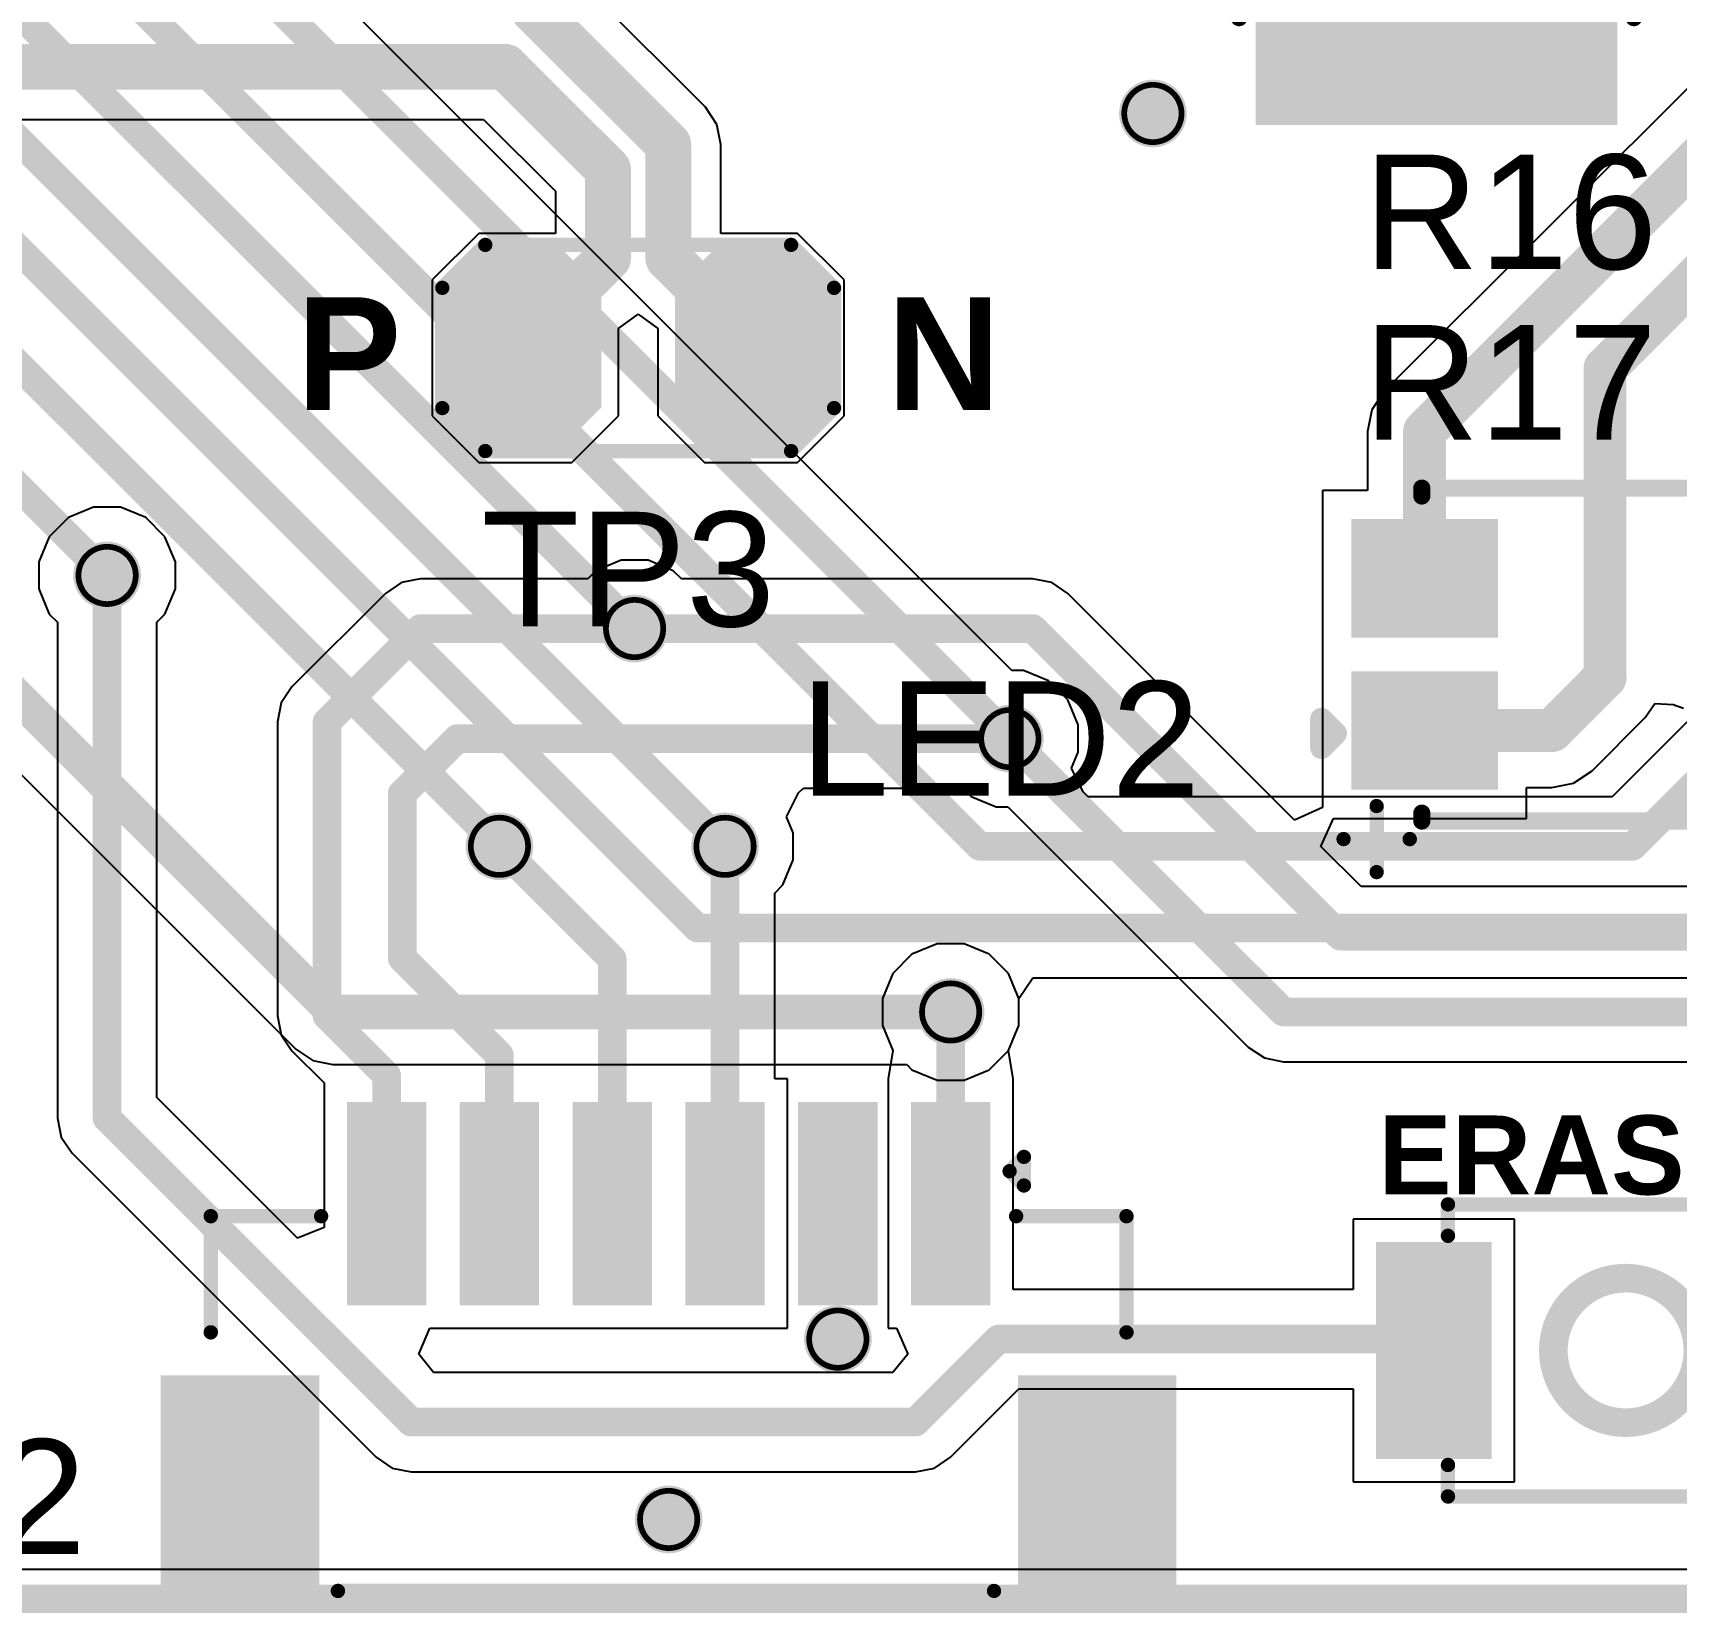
# Model space of a CAD drawing. Header units: inches. Extents: x -1 to 327, y 8 to 89.
# Drawn here: x 64.21 to 78.78, y 7.53 to 21.54 of the extents above; entities that cross this region are included whole.
import ezdxf

# ---------------------------------------------------------------- set-up
doc = ezdxf.new("R2010")
doc.units = ezdxf.units.IN
for name, color, linetype in [('Board Outline', 216, 'Continuous'), ('Bottom Layer', 5, 'Continuous'), ('Dimension', 6, 'Continuous'), ('Drill Drawing', 1, 'Continuous'), ('Top Layer', 1, 'Continuous'), ('Top Overlay', 2, 'Continuous'), ('Top Paste', 8, 'Continuous'), ('Top Solder', 216, 'Continuous'), ('Via Holes', 16, 'Continuous')]:
    doc.layers.add(name, color=color, linetype=linetype)
doc.styles.add('Arial', font='', dxfattribs={"height": 0.2})
doc.styles.add('Arial_Bold', font='', dxfattribs={"height": 0.2})
doc.styles.get('Arial').set_extended_font_data('Arial')
doc.styles.get('Arial_Bold').set_extended_font_data('Arial', bold=True)

# ---------------------------------------------------------------- blocks, each defined once
blk = doc.blocks.new('A_SC6302R6AGHC_A03_2T_15')
at = {"layer": 'Top Layer'}
for points in [[(-2.2, 1.15), (-1, 1.15), (-1, 0.2), (-2.2, 0.2)], [(1, 1.15), (2.2, 1.15), (2.2, 0.2), (1, 0.2)], [(-2.2, -0.2), (-1, -0.2), (-1, -1.15), (-2.2, -1.15)], [(1, -0.2), (2.2, -0.2), (2.2, -1.15), (1, -1.15)]]:
    blk.add_hatch(color=1, dxfattribs=at).paths.add_polyline_path(points)
at = {"layer": 'Top Paste'}
for points in [[(-2.2, 1.15), (-1, 1.15), (-1, 0.2), (-2.2, 0.2)], [(1, 1.15), (2.2, 1.15), (2.2, 0.2), (1, 0.2)], [(-2.2, -0.2), (-1, -0.2), (-1, -1.15), (-2.2, -1.15)], [(1, -0.2), (2.2, -0.2), (2.2, -1.15), (1, -1.15)]]:
    blk.add_hatch(color=8, dxfattribs=at).paths.add_polyline_path(points)
at = {"layer": 'Top Solder'}
for points in [[(-2.25, 1.2), (-0.95, 1.2), (-0.95, 0.15), (-2.25, 0.15)], [(0.95, 1.2), (2.25, 1.2), (2.25, 0.15), (0.95, 0.15)], [(-2.25, -0.15), (-0.95, -0.15), (-0.95, -1.2), (-2.25, -1.2)], [(0.95, -0.15), (2.25, -0.15), (2.25, -1.2), (0.95, -1.2)]]:
    blk.add_hatch(color=216, dxfattribs=at).paths.add_polyline_path(points)
at = {"layer": 'Top Overlay'}
for p, q in [((-1.626, 1.507), (-1.626, 0.958)), ((-1.626, 0.958), (-1.076, 1.507)), ((-1.076, 1.507), (-1.626, 1.507))]:
    blk.add_line(p, q, dxfattribs=at)
for points in [[(2.024, 1.93, 0.127, 0.127, 0), (2.024, 1.344, 0.127, 0.127, 0)], [(2.318, 1.637, 0.127, 0.127, 0), (1.731, 1.637, 0.127, 0.127, 0)], [(-1.576, 1.477, 0.152, 0.152, 0), (-1.576, 1.407, 0.152, 0.152, 0)], [(1.624, 1.477, 0.152, 0.152, 0), (-1.576, 1.477, 0.152, 0.152, 0)], [(1.624, 1.477, 0.152, 0.152, 0), (1.624, 1.407, 0.152, 0.152, 0)], [(2.514, 0.827, 0.2, 0.2, 0), (2.387, 0.7, 0.2, 0.2, 0)], [(2.514, 0.827, 0.2, 0.2, 0), (2.514, 0.573, 0.2, 0.2, 0)], [(2.514, 0.573, 0.2, 0.2, 0), (2.387, 0.7, 0.2, 0.2, 0)], [(-1.576, -1.405, 0.152, 0.152, 0), (-1.576, -1.475, 0.152, 0.152, 0)], [(1.624, -1.475, 0.152, 0.152, 0), (-1.576, -1.475, 0.152, 0.152, 0)], [(1.624, -1.405, 0.152, 0.152, 0), (1.624, -1.475, 0.152, 0.152, 0)]]:
    blk.add_lwpolyline(points, format="xyseb", dxfattribs=at)
for points in [[(1.993, 1.93, 0.0635, 0.0635, 1), (2.056, 1.93, 0.0635, 0.0635, 1)], [(1.699, 1.637, 0.0635, 0.0635, 1), (1.763, 1.637, 0.0635, 0.0635, 1)], [(2.286, 1.637, 0.0635, 0.0635, 1), (2.349, 1.637, 0.0635, 0.0635, 1)], [(-1.614, 1.477, 0.076, 0.076, 1), (-1.538, 1.477, 0.076, 0.076, 1)], [(-1.614, 1.477, 0.076, 0.076, 1), (-1.538, 1.477, 0.076, 0.076, 1)], [(-1.614, 1.407, 0.076, 0.076, 1), (-1.538, 1.407, 0.076, 0.076, 1)], [(1.586, 1.477, 0.076, 0.076, 1), (1.662, 1.477, 0.076, 0.076, 1)], [(1.586, 1.477, 0.076, 0.076, 1), (1.662, 1.477, 0.076, 0.076, 1)], [(1.586, 1.407, 0.076, 0.076, 1), (1.662, 1.407, 0.076, 0.076, 1)], [(1.993, 1.344, 0.0635, 0.0635, 1), (2.056, 1.344, 0.0635, 0.0635, 1)], [(2.464, 0.827, 0.1, 0.1, 1), (2.564, 0.827, 0.1, 0.1, 1)], [(2.464, 0.827, 0.1, 0.1, 1), (2.564, 0.827, 0.1, 0.1, 1)], [(2.337, 0.7, 0.1, 0.1, 1), (2.437, 0.7, 0.1, 0.1, 1)], [(2.337, 0.7, 0.1, 0.1, 1), (2.437, 0.7, 0.1, 0.1, 1)], [(2.464, 0.573, 0.1, 0.1, 1), (2.564, 0.573, 0.1, 0.1, 1)], [(2.464, 0.573, 0.1, 0.1, 1), (2.564, 0.573, 0.1, 0.1, 1)], [(-1.614, -1.405, 0.076, 0.076, 1), (-1.538, -1.405, 0.076, 0.076, 1)], [(-1.614, -1.475, 0.076, 0.076, 1), (-1.538, -1.475, 0.076, 0.076, 1)], [(-1.614, -1.475, 0.076, 0.076, 1), (-1.538, -1.475, 0.076, 0.076, 1)], [(1.586, -1.405, 0.076, 0.076, 1), (1.662, -1.405, 0.076, 0.076, 1)], [(1.586, -1.475, 0.076, 0.076, 1), (1.662, -1.475, 0.076, 0.076, 1)], [(1.586, -1.475, 0.076, 0.076, 1), (1.662, -1.475, 0.076, 0.076, 1)]]:
    blk.add_lwpolyline(points, format="xyseb", close=True, dxfattribs=at)
blk = doc.blocks.new('B3U_1000P_16')
at = {"layer": 'Top Layer'}
for points in [[(-2.11, 0.86), (-1.29, 0.86), (-1.29, -0.86), (-2.11, -0.86)], [(1.29, 0.86), (2.11, 0.86), (2.11, -0.86), (1.29, -0.86)]]:
    blk.add_hatch(color=1, dxfattribs=at).paths.add_polyline_path(points)
at = {"layer": 'Top Paste'}
for points in [[(-2.11, 0.86), (-1.29, 0.86), (-1.29, -0.86), (-2.11, -0.86)], [(1.29, 0.86), (2.11, 0.86), (2.11, -0.86), (1.29, -0.86)]]:
    blk.add_hatch(color=8, dxfattribs=at).paths.add_polyline_path(points)
at = {"layer": 'Top Solder'}
for points in [[(-2.212, 0.962), (-1.188, 0.962), (-1.188, -0.962), (-2.212, -0.962)], [(1.188, 0.962), (2.212, 0.962), (2.212, -0.962), (1.188, -0.962)]]:
    blk.add_hatch(color=216, dxfattribs=at).paths.add_polyline_path(points)
at = {"layer": 'Top Overlay'}
for points in [[(-1.575, 1.295, 0.127, 0.127, 0), (1.575, 1.295, 0.127, 0.127, 0)], [(-1.575, 1.016, 0.127, 0.127, 0), (-1.575, 1.295, 0.127, 0.127, 0)], [(1.575, 1.016, 0.127, 0.127, 0), (1.575, 1.295, 0.127, 0.127, 0)], [(-1.575, -1.295, 0.127, 0.127, 0), (-1.575, -1.016, 0.127, 0.127, 0)], [(1.575, -1.295, 0.127, 0.127, 0), (1.575, -1.016, 0.127, 0.127, 0)], [(-1.575, -1.295, 0.127, 0.127, 0), (1.575, -1.295, 0.127, 0.127, 0)]]:
    blk.add_lwpolyline(points, format="xyseb", dxfattribs=at)
for points in [[(-1.607, 1.295, 0.0635, 0.0635, 1), (-1.543, 1.295, 0.0635, 0.0635, 1)], [(-1.607, 1.295, 0.0635, 0.0635, 1), (-1.543, 1.295, 0.0635, 0.0635, 1)], [(1.543, 1.295, 0.0635, 0.0635, 1), (1.607, 1.295, 0.0635, 0.0635, 1)], [(1.543, 1.295, 0.0635, 0.0635, 1), (1.607, 1.295, 0.0635, 0.0635, 1)], [(-1.607, 1.016, 0.0635, 0.0635, 1), (-1.543, 1.016, 0.0635, 0.0635, 1)], [(1.543, 1.016, 0.0635, 0.0635, 1), (1.607, 1.016, 0.0635, 0.0635, 1)], [(0.641, 0, 0.254, 0.254, 1), (-0.641, 0, 0.254, 0.254, 1)], [(-0.705, 0, 0.127, 0.127, 1), (-0.578, 0, 0.127, 0.127, 1)], [(0.578, 0, 0.127, 0.127, 1), (0.705, 0, 0.127, 0.127, 1)], [(-1.607, -1.016, 0.0635, 0.0635, 1), (-1.543, -1.016, 0.0635, 0.0635, 1)], [(1.543, -1.016, 0.0635, 0.0635, 1), (1.607, -1.016, 0.0635, 0.0635, 1)], [(-1.607, -1.295, 0.0635, 0.0635, 1), (-1.543, -1.295, 0.0635, 0.0635, 1)], [(-1.607, -1.295, 0.0635, 0.0635, 1), (-1.543, -1.295, 0.0635, 0.0635, 1)], [(1.543, -1.295, 0.0635, 0.0635, 1), (1.607, -1.295, 0.0635, 0.0635, 1)], [(1.543, -1.295, 0.0635, 0.0635, 1), (1.607, -1.295, 0.0635, 0.0635, 1)]]:
    blk.add_lwpolyline(points, format="xyseb", close=True, dxfattribs=at)
blk = doc.blocks.new('V________T______20')
at = {"layer": 'Top Layer'}
for points in [[(-4.4, 2.162), (-3.2, 2.162), (-3.2, 0.362), (-4.4, 0.362)], [(3.2, 2.162), (4.4, 2.162), (4.4, 0.362), (3.2, 0.362)], [(-2.75, -0.462), (-2.25, -0.462), (-2.25, -2.062), (-2.75, -2.062)], [(-1.75, -0.462), (-1.25, -0.462), (-1.25, -2.062), (-1.75, -2.062)], [(-0.75, -0.462), (-0.25, -0.462), (-0.25, -2.062), (-0.75, -2.062)], [(0.25, -0.462), (0.75, -0.462), (0.75, -2.062), (0.25, -2.062)], [(1.25, -0.462), (1.75, -0.462), (1.75, -2.062), (1.25, -2.062)], [(2.25, -0.462), (2.75, -0.462), (2.75, -2.062), (2.25, -2.062)]]:
    blk.add_hatch(color=1, dxfattribs=at).paths.add_polyline_path(points)
at = {"layer": 'Top Paste'}
for points in [[(-4.4, 2.162), (-3.2, 2.162), (-3.2, 0.362), (-4.4, 0.362)], [(3.2, 2.162), (4.4, 2.162), (4.4, 0.362), (3.2, 0.362)], [(-2.75, -0.462), (-2.25, -0.462), (-2.25, -2.062), (-2.75, -2.062)], [(-1.75, -0.462), (-1.25, -0.462), (-1.25, -2.062), (-1.75, -2.062)], [(-0.75, -0.462), (-0.25, -0.462), (-0.25, -2.062), (-0.75, -2.062)], [(0.25, -0.462), (0.75, -0.462), (0.75, -2.062), (0.25, -2.062)], [(1.25, -0.462), (1.75, -0.462), (1.75, -2.062), (1.25, -2.062)], [(2.25, -0.462), (2.75, -0.462), (2.75, -2.062), (2.25, -2.062)]]:
    blk.add_hatch(color=8, dxfattribs=at).paths.add_polyline_path(points)
at = {"layer": 'Top Solder'}
for points in [[(-4.502, 2.264), (-3.098, 2.264), (-3.098, 0.261), (-4.502, 0.261)], [(3.098, 2.264), (4.502, 2.264), (4.502, 0.261), (3.098, 0.261)], [(-2.852, -0.361), (-2.148, -0.361), (-2.148, -2.164), (-2.852, -2.164)], [(-1.852, -0.361), (-1.148, -0.361), (-1.148, -2.164), (-1.852, -2.164)], [(-0.852, -0.361), (-0.148, -0.361), (-0.148, -2.164), (-0.852, -2.164)], [(0.148, -0.361), (0.852, -0.361), (0.852, -2.164), (0.148, -2.164)], [(1.148, -0.361), (1.852, -0.361), (1.852, -2.164), (1.148, -2.164)], [(2.148, -0.361), (2.852, -0.361), (2.852, -2.164), (2.148, -2.164)]]:
    blk.add_hatch(color=216, dxfattribs=at).paths.add_polyline_path(points)
at = {"layer": 'Top Overlay'}
for points in [[(2.932, 2.173, 0.127, 0.127, 0), (-2.884, 2.173, 0.127, 0.127, 0)], [(-4.059, -0.12, 0.127, 0.127, 0), (-4.059, -1.15, 0.127, 0.127, 0)], [(4.059, -0.12, 0.127, 0.127, 0), (4.059, -1.15, 0.127, 0.127, 0)], [(-3.08, -1.15, 0.127, 0.127, 0), (-4.059, -1.15, 0.127, 0.127, 0)], [(4.059, -1.15, 0.127, 0.127, 0), (3.08, -1.15, 0.127, 0.127, 0)], [(-3.15, -1.422, 0.127, 0.127, 0), (-3.15, -1.676, 0.127, 0.127, 0)], [(-3.023, -1.549, 0.127, 0.127, 0), (-3.15, -1.422, 0.127, 0.127, 0)], [(-3.023, -1.549, 0.127, 0.127, 0), (-3.15, -1.676, 0.127, 0.127, 0)]]:
    blk.add_lwpolyline(points, format="xyseb", dxfattribs=at)
for points in [[(-2.916, 2.173, 0.0635, 0.0635, 1), (-2.853, 2.173, 0.0635, 0.0635, 1)], [(2.9, 2.173, 0.0635, 0.0635, 1), (2.964, 2.173, 0.0635, 0.0635, 1)], [(-4.091, -0.12, 0.0635, 0.0635, 1), (-4.027, -0.12, 0.0635, 0.0635, 1)], [(4.027, -0.12, 0.0635, 0.0635, 1), (4.091, -0.12, 0.0635, 0.0635, 1)], [(-4.091, -1.15, 0.0635, 0.0635, 1), (-4.027, -1.15, 0.0635, 0.0635, 1)], [(-4.091, -1.15, 0.0635, 0.0635, 1), (-4.027, -1.15, 0.0635, 0.0635, 1)], [(-3.112, -1.15, 0.0635, 0.0635, 1), (-3.049, -1.15, 0.0635, 0.0635, 1)], [(3.049, -1.15, 0.0635, 0.0635, 1), (3.112, -1.15, 0.0635, 0.0635, 1)], [(4.027, -1.15, 0.0635, 0.0635, 1), (4.091, -1.15, 0.0635, 0.0635, 1)], [(4.027, -1.15, 0.0635, 0.0635, 1), (4.091, -1.15, 0.0635, 0.0635, 1)], [(-3.181, -1.422, 0.0635, 0.0635, 1), (-3.118, -1.422, 0.0635, 0.0635, 1)], [(-3.181, -1.422, 0.0635, 0.0635, 1), (-3.118, -1.422, 0.0635, 0.0635, 1)], [(-3.054, -1.549, 0.0635, 0.0635, 1), (-2.991, -1.549, 0.0635, 0.0635, 1)], [(-3.054, -1.549, 0.0635, 0.0635, 1), (-2.991, -1.549, 0.0635, 0.0635, 1)], [(-3.181, -1.676, 0.0635, 0.0635, 1), (-3.118, -1.676, 0.0635, 0.0635, 1)], [(-3.181, -1.676, 0.0635, 0.0635, 1), (-3.118, -1.676, 0.0635, 0.0635, 1)]]:
    blk.add_lwpolyline(points, format="xyseb", close=True, dxfattribs=at)
blk = doc.blocks.new('2_T____P___25')
at = {"layer": 'Top Layer'}
for points in [[(0.286, 0.762), (-0.286, 0.762), (-0.571, 0.476), (-0.571, -0.476), (-0.286, -0.762), (0.286, -0.762), (0.571, -0.476), (0.571, 0.476)], [(2.286, 0.762), (1.714, 0.762), (1.429, 0.476), (1.429, -0.476), (1.714, -0.762), (2.286, -0.762), (2.572, -0.476), (2.572, 0.476)]]:
    blk.add_hatch(color=1, dxfattribs=at).paths.add_polyline_path(points)
at = {"layer": 'Top Paste'}
for points in [[(0.286, 0.762), (-0.286, 0.762), (-0.571, 0.476), (-0.571, -0.476), (-0.286, -0.762), (0.286, -0.762), (0.571, -0.476), (0.571, 0.476)], [(2.286, 0.762), (1.714, 0.762), (1.429, 0.476), (1.429, -0.476), (1.714, -0.762), (2.286, -0.762), (2.572, -0.476), (2.572, 0.476)]]:
    blk.add_hatch(color=8, dxfattribs=at).paths.add_polyline_path(points)
at = {"layer": 'Top Solder'}
for points in [[(0.337, 0.864), (-0.337, 0.864), (-0.673, 0.527), (-0.673, -0.527), (-0.337, -0.864), (0.337, -0.864), (0.673, -0.527), (0.673, 0.527)], [(2.337, 0.864), (1.663, 0.864), (1.327, 0.527), (1.327, -0.527), (1.663, -0.864), (2.337, -0.864), (2.673, -0.527), (2.673, 0.527)]]:
    blk.add_hatch(color=216, dxfattribs=at).paths.add_polyline_path(points)
at = {"layer": 'Top Overlay'}
for points in [[(-0.356, 0.914, 0.127, 0.127, 0), (-0.737, 0.533, 0.127, 0.127, 0)], [(2.356, 0.914, 0.127, 0.127, 0), (-0.356, 0.914, 0.127, 0.127, 0)], [(2.737, 0.533, 0.127, 0.127, 0), (2.356, 0.914, 0.127, 0.127, 0)], [(-0.737, 0.533, 0.127, 0.127, 0), (-0.737, -0.533, 0.127, 0.127, 0)], [(2.737, 0.533, 0.127, 0.127, 0), (2.737, -0.533, 0.127, 0.127, 0)], [(-0.356, -0.914, 0.127, 0.127, 0), (-0.737, -0.533, 0.127, 0.127, 0)], [(2.737, -0.533, 0.127, 0.127, 0), (2.356, -0.914, 0.127, 0.127, 0)], [(2.356, -0.914, 0.127, 0.127, 0), (-0.356, -0.914, 0.127, 0.127, 0)]]:
    blk.add_lwpolyline(points, format="xyseb", dxfattribs=at)
for points in [[(-0.387, 0.914, 0.0635, 0.0635, 1), (-0.324, 0.914, 0.0635, 0.0635, 1)], [(-0.387, 0.914, 0.0635, 0.0635, 1), (-0.324, 0.914, 0.0635, 0.0635, 1)], [(2.324, 0.914, 0.0635, 0.0635, 1), (2.387, 0.914, 0.0635, 0.0635, 1)], [(2.324, 0.914, 0.0635, 0.0635, 1), (2.387, 0.914, 0.0635, 0.0635, 1)], [(-0.768, 0.533, 0.0635, 0.0635, 1), (-0.705, 0.533, 0.0635, 0.0635, 1)], [(-0.768, 0.533, 0.0635, 0.0635, 1), (-0.705, 0.533, 0.0635, 0.0635, 1)], [(2.705, 0.533, 0.0635, 0.0635, 1), (2.768, 0.533, 0.0635, 0.0635, 1)], [(2.705, 0.533, 0.0635, 0.0635, 1), (2.768, 0.533, 0.0635, 0.0635, 1)], [(-0.768, -0.533, 0.0635, 0.0635, 1), (-0.705, -0.533, 0.0635, 0.0635, 1)], [(-0.768, -0.533, 0.0635, 0.0635, 1), (-0.705, -0.533, 0.0635, 0.0635, 1)], [(2.705, -0.533, 0.0635, 0.0635, 1), (2.768, -0.533, 0.0635, 0.0635, 1)], [(2.705, -0.533, 0.0635, 0.0635, 1), (2.768, -0.533, 0.0635, 0.0635, 1)], [(-0.387, -0.914, 0.0635, 0.0635, 1), (-0.324, -0.914, 0.0635, 0.0635, 1)], [(-0.387, -0.914, 0.0635, 0.0635, 1), (-0.324, -0.914, 0.0635, 0.0635, 1)], [(2.324, -0.914, 0.0635, 0.0635, 1), (2.387, -0.914, 0.0635, 0.0635, 1)], [(2.324, -0.914, 0.0635, 0.0635, 1), (2.387, -0.914, 0.0635, 0.0635, 1)]]:
    blk.add_lwpolyline(points, format="xyseb", close=True, dxfattribs=at)
blk = doc.blocks.new('C____C_68')
at = {"layer": 'Top Layer'}
for points in [[(-3.9, 1.5), (-1.5, 1.5), (-1.5, -1.5), (-3.9, -1.5)], [(1.5, 1.5), (3.9, 1.5), (3.9, -1.5), (1.5, -1.5)]]:
    blk.add_hatch(color=1, dxfattribs=at).paths.add_polyline_path(points)
at = {"layer": 'Top Paste'}
for points in [[(-3.9, 1.5), (-1.5, 1.5), (-1.5, -1.5), (-3.9, -1.5)], [(1.5, 1.5), (3.9, 1.5), (3.9, -1.5), (1.5, -1.5)]]:
    blk.add_hatch(color=8, dxfattribs=at).paths.add_polyline_path(points)
at = {"layer": 'Top Solder'}
for points in [[(-4.002, 1.602), (-1.398, 1.602), (-1.398, -1.602), (-4.002, -1.602)], [(1.398, 1.602), (4.002, 1.602), (4.002, -1.602), (1.398, -1.602)]]:
    blk.add_hatch(color=216, dxfattribs=at).paths.add_polyline_path(points)
at = {"layer": 'Top Overlay'}
for points in [[(3.05, 1.75, 0.152, 0.152, 0), (-3.025, 1.75, 0.152, 0.152, 0)], [(-4.469, -0.229, 0.127, 0.127, 0), (-4.469, 0.431, 0.127, 0.127, 0)], [(-4.138, 0.076, 0.127, 0.127, 0), (-4.799, 0.076, 0.127, 0.127, 0)], [(3.05, -1.75, 0.152, 0.152, 0), (-3.025, -1.75, 0.152, 0.152, 0)]]:
    blk.add_lwpolyline(points, format="xyseb", dxfattribs=at)
for points in [[(-3.063, 1.75, 0.0762, 0.0762, 1), (-2.987, 1.75, 0.0762, 0.0762, 1)], [(3.012, 1.75, 0.0762, 0.0762, 1), (3.088, 1.75, 0.0762, 0.0762, 1)], [(-4.5, 0.431, 0.0635, 0.0635, 1), (-4.437, 0.431, 0.0635, 0.0635, 1)], [(-4.831, 0.076, 0.0635, 0.0635, 1), (-4.767, 0.076, 0.0635, 0.0635, 1)], [(-4.17, 0.076, 0.0635, 0.0635, 1), (-4.107, 0.076, 0.0635, 0.0635, 1)], [(-4.5, -0.229, 0.0635, 0.0635, 1), (-4.437, -0.229, 0.0635, 0.0635, 1)], [(-3.063, -1.75, 0.0762, 0.0762, 1), (-2.987, -1.75, 0.0762, 0.0762, 1)], [(3.012, -1.75, 0.0762, 0.0762, 1), (3.088, -1.75, 0.0762, 0.0762, 1)]]:
    blk.add_lwpolyline(points, format="xyseb", close=True, dxfattribs=at)

msp = doc.modelspace()

# ---------------------------------------------------------------- hatches: boundary and pattern name
at = {"layer": 'Bottom Layer'}
h = msp.add_hatch(color=5, dxfattribs=at)
edge = h.paths.add_edge_path()
edge.add_arc((74.143, 20.824), 0.3, 0, 360)
h = msp.add_hatch(color=5, dxfattribs=at)
edge = h.paths.add_edge_path()
edge.add_arc((64.872, 16.728), 0.3, 0, 360)
h = msp.add_hatch(color=5, dxfattribs=at)
edge = h.paths.add_edge_path()
edge.add_arc((69.548, 16.257), 0.3, 0, 360)
h = msp.add_hatch(color=5, dxfattribs=at)
edge = h.paths.add_edge_path()
edge.add_arc((72.875, 15.281), 0.3, 0, 360)
h = msp.add_hatch(color=5, dxfattribs=at)
edge = h.paths.add_edge_path()
edge.add_arc((68.35, 14.326), 0.3, 0, 360)
h = msp.add_hatch(color=5, dxfattribs=at)
edge = h.paths.add_edge_path()
edge.add_arc((70.35, 14.326), 0.3, 0, 360)
h = msp.add_hatch(color=5, dxfattribs=at)
edge = h.paths.add_edge_path()
edge.add_arc((72.35, 12.857), 0.3, 0, 360)
h = msp.add_hatch(color=5, dxfattribs=at)
edge = h.paths.add_edge_path()
edge.add_arc((71.35, 9.956), 0.3, 0, 360)
h = msp.add_hatch(color=5, dxfattribs=at)
edge = h.paths.add_edge_path()
edge.add_arc((69.85, 8.357), 0.3, 0, 360)
at = {"layer": 'Top Layer'}
h = msp.add_hatch(color=1, dxfattribs=at)
edge = h.paths.add_edge_path()
edge.add_arc((74.143, 20.824), 0.3, 0, 360)
h = msp.add_hatch(color=1, dxfattribs=at)
edge = h.paths.add_edge_path()
edge.add_arc((64.872, 16.728), 0.3, 0, 360)
h = msp.add_hatch(color=1, dxfattribs=at)
edge = h.paths.add_edge_path()
edge.add_arc((69.548, 16.257), 0.3, 0, 360)
h = msp.add_hatch(color=1, dxfattribs=at)
edge = h.paths.add_edge_path()
edge.add_arc((72.875, 15.281), 0.3, 0, 360)
h = msp.add_hatch(color=1, dxfattribs=at)
edge = h.paths.add_edge_path()
edge.add_arc((68.35, 14.326), 0.3, 0, 360)
h = msp.add_hatch(color=1, dxfattribs=at)
edge = h.paths.add_edge_path()
edge.add_arc((70.35, 14.326), 0.3, 0, 360)
h = msp.add_hatch(color=1, dxfattribs=at)
edge = h.paths.add_edge_path()
edge.add_arc((72.35, 12.857), 0.3, 0, 360)
h = msp.add_hatch(color=1, dxfattribs=at)
edge = h.paths.add_edge_path()
edge.add_arc((71.35, 9.956), 0.3, 0, 360)
h = msp.add_hatch(color=1, dxfattribs=at)
edge = h.paths.add_edge_path()
edge.add_arc((69.85, 8.357), 0.3, 0, 360)
at = {"layer": 'Via Holes'}
h = msp.add_hatch(color=7, dxfattribs=at)
edge = h.paths.add_edge_path()
edge.add_arc((74.143, 20.824), 0.15, 0, 360)
h = msp.add_hatch(color=7, dxfattribs=at)
edge = h.paths.add_edge_path()
edge.add_arc((64.872, 16.728), 0.15, 0, 360)
h = msp.add_hatch(color=7, dxfattribs=at)
edge = h.paths.add_edge_path()
edge.add_arc((69.548, 16.257), 0.15, 0, 360)
h = msp.add_hatch(color=7, dxfattribs=at)
edge = h.paths.add_edge_path()
edge.add_arc((72.875, 15.281), 0.15, 0, 360)
h = msp.add_hatch(color=7, dxfattribs=at)
edge = h.paths.add_edge_path()
edge.add_arc((68.35, 14.326), 0.15, 0, 360)
h = msp.add_hatch(color=7, dxfattribs=at)
edge = h.paths.add_edge_path()
edge.add_arc((70.35, 14.326), 0.15, 0, 360)
h = msp.add_hatch(color=7, dxfattribs=at)
edge = h.paths.add_edge_path()
edge.add_arc((72.35, 12.857), 0.15, 0, 360)
h = msp.add_hatch(color=7, dxfattribs=at)
edge = h.paths.add_edge_path()
edge.add_arc((71.35, 9.956), 0.15, 0, 360)
h = msp.add_hatch(color=7, dxfattribs=at)
edge = h.paths.add_edge_path()
edge.add_arc((69.85, 8.357), 0.15, 0, 360)

# ---------------------------------------------------------------- linework, layer by layer
at = {"layer": 'Board Outline'}
msp.add_lwpolyline([(52.652, 7.653, 0.254, 0.254, 0), (94.844, 7.653, 0.254, 0.254, 0)], format="xyseb", dxfattribs=at)
at = {"layer": 'Bottom Layer'}
for p, q in [((72.893, 15.886), (59.197, 29.582)), ((61.308, 17.763), (66.544, 12.527)), ((80.37, 16.922), (78.214, 14.766)), ((72.996, 15.886), (72.893, 15.886)), ((73.218, 15.794), (72.996, 15.886)), ((73.388, 15.624), (73.218, 15.794)), ((73.48, 15.402), (73.388, 15.624)), ((73.48, 15.161), (73.48, 15.402)), ((73.422, 15.02), (73.48, 15.161)), ((73.526, 14.808), (73.422, 15.02)), ((73.57, 14.766), (73.526, 14.808)), ((78.214, 14.766), (73.57, 14.766)), ((72.955, 12.977), (73.078, 13.161)), ((73.078, 13.161), (78.936, 13.161)), ((72.955, 12.736), (72.955, 12.977)), ((72.863, 12.514), (72.955, 12.736)), ((66.544, 12.527), (66.695, 12.426)), ((66.695, 12.426), (66.873, 12.39)), ((66.873, 12.39), (71.961, 12.39)), ((71.961, 12.39), (72.007, 12.344)), ((72.693, 12.344), (72.863, 12.514)), ((72.007, 12.344), (72.23, 12.252)), ((72.23, 12.252), (72.47, 12.252)), ((72.47, 12.252), (72.693, 12.344)), ((94.844, 7.912), (64.16, 7.912))]:
    msp.add_line(p, q, dxfattribs=at)
for points in [[(58.448, 29.708, 0.254, 0.254, 0), (72.875, 15.281, 0.254, 0.254, 0)], [(57.926, 29.007, 0.254, 0.254, 0), (72.607, 14.326, 0.254, 0.254, 0)], [(57.408, 28.397, 0.254, 0.254, 0), (69.548, 16.257, 0.254, 0.254, 0)], [(56.964, 27.711, 0.254, 0.254, 0), (70.35, 14.326, 0.254, 0.254, 0)], [(56.951, 26.755, 0.254, 0.254, 0), (70.104, 13.602, 0.254, 0.254, 0)], [(57.426, 25.255, 0.254, 0.254, 0), (68.35, 14.331, 0.254, 0.254, 0)], [(62.067, 19.533, 0.254, 0.254, 0), (64.872, 16.728, 0.254, 0.254, 0)], [(61.501, 18.229, 0.305, 0.305, 0), (66.873, 12.857, 0.305, 0.305, 0)], [(78.396, 14.326, 0.254, 0.254, 0), (80.81, 16.74, 0.254, 0.254, 0)], [(68.35, 14.326, 0.254, 0.254, 0), (68.35, 14.331, 0.254, 0.254, 0)], [(72.607, 14.326, 0.254, 0.254, 0), (78.396, 14.326, 0.254, 0.254, 0)], [(70.104, 13.602, 0.254, 0.254, 0), (78.936, 13.602, 0.254, 0.254, 0)], [(66.873, 12.857, 0.305, 0.305, 0), (72.35, 12.857, 0.305, 0.305, 0)]]:
    msp.add_lwpolyline(points, format="xyseb", dxfattribs=at)
for points in [[(64.808, 16.728, 0.127, 0.127, 1), (64.935, 16.728, 0.127, 0.127, 1)], [(69.485, 16.257, 0.127, 0.127, 1), (69.612, 16.257, 0.127, 0.127, 1)], [(72.812, 15.281, 0.127, 0.127, 1), (72.939, 15.281, 0.127, 0.127, 1)], [(68.286, 14.331, 0.127, 0.127, 1), (68.413, 14.331, 0.127, 0.127, 1)], [(68.286, 14.331, 0.127, 0.127, 1), (68.413, 14.331, 0.127, 0.127, 1)], [(68.286, 14.326, 0.127, 0.127, 1), (68.413, 14.326, 0.127, 0.127, 1)], [(70.286, 14.326, 0.127, 0.127, 1), (70.413, 14.326, 0.127, 0.127, 1)], [(72.544, 14.326, 0.127, 0.127, 1), (72.671, 14.326, 0.127, 0.127, 1)], [(72.544, 14.326, 0.127, 0.127, 1), (72.671, 14.326, 0.127, 0.127, 1)], [(78.332, 14.326, 0.127, 0.127, 1), (78.459, 14.326, 0.127, 0.127, 1)], [(78.332, 14.326, 0.127, 0.127, 1), (78.459, 14.326, 0.127, 0.127, 1)], [(70.04, 13.602, 0.127, 0.127, 1), (70.167, 13.602, 0.127, 0.127, 1)], [(70.04, 13.602, 0.127, 0.127, 1), (70.167, 13.602, 0.127, 0.127, 1)], [(66.797, 12.857, 0.152, 0.152, 1), (66.95, 12.857, 0.152, 0.152, 1)], [(66.797, 12.857, 0.152, 0.152, 1), (66.95, 12.857, 0.152, 0.152, 1)], [(72.274, 12.857, 0.152, 0.152, 1), (72.426, 12.857, 0.152, 0.152, 1)]]:
    msp.add_lwpolyline(points, format="xyseb", close=True, dxfattribs=at)
at = {"layer": 'Dimension'}
msp.add_lwpolyline([(0.203, 7.653, 0.254, 0.254, 0), (94.463, 7.653, 0.254, 0.254, 0)], format="xyseb", dxfattribs=at)
at = {"layer": 'Drill Drawing'}
for points in [[(74.397, 20.824, 0.0508, 0.0508, 1), (73.889, 20.824, 0.0508, 0.0508, 1)], [(73.876, 20.824, 0.0254, 0.0254, 1), (73.901, 20.824, 0.0254, 0.0254, 1)], [(74.384, 20.824, 0.0254, 0.0254, 1), (74.409, 20.824, 0.0254, 0.0254, 1)], [(65.126, 16.728, 0.0508, 0.0508, 1), (64.618, 16.728, 0.0508, 0.0508, 1)], [(64.605, 16.728, 0.0254, 0.0254, 1), (64.631, 16.728, 0.0254, 0.0254, 1)], [(65.113, 16.728, 0.0254, 0.0254, 1), (65.139, 16.728, 0.0254, 0.0254, 1)], [(69.802, 16.257, 0.0508, 0.0508, 1), (69.294, 16.257, 0.0508, 0.0508, 1)], [(69.282, 16.257, 0.0254, 0.0254, 1), (69.307, 16.257, 0.0254, 0.0254, 1)], [(69.79, 16.257, 0.0254, 0.0254, 1), (69.815, 16.257, 0.0254, 0.0254, 1)], [(73.129, 15.281, 0.0508, 0.0508, 1), (72.621, 15.281, 0.0508, 0.0508, 1)], [(72.609, 15.281, 0.0254, 0.0254, 1), (72.634, 15.281, 0.0254, 0.0254, 1)], [(73.117, 15.281, 0.0254, 0.0254, 1), (73.142, 15.281, 0.0254, 0.0254, 1)], [(68.604, 14.326, 0.0508, 0.0508, 1), (68.096, 14.326, 0.0508, 0.0508, 1)], [(70.604, 14.326, 0.0508, 0.0508, 1), (70.096, 14.326, 0.0508, 0.0508, 1)], [(68.083, 14.326, 0.0254, 0.0254, 1), (68.109, 14.326, 0.0254, 0.0254, 1)], [(68.591, 14.326, 0.0254, 0.0254, 1), (68.617, 14.326, 0.0254, 0.0254, 1)], [(70.083, 14.326, 0.0254, 0.0254, 1), (70.109, 14.326, 0.0254, 0.0254, 1)], [(70.591, 14.326, 0.0254, 0.0254, 1), (70.617, 14.326, 0.0254, 0.0254, 1)], [(72.604, 12.857, 0.0508, 0.0508, 1), (72.096, 12.857, 0.0508, 0.0508, 1)], [(72.083, 12.857, 0.0254, 0.0254, 1), (72.109, 12.857, 0.0254, 0.0254, 1)], [(72.591, 12.857, 0.0254, 0.0254, 1), (72.617, 12.857, 0.0254, 0.0254, 1)], [(71.604, 9.956, 0.0508, 0.0508, 1), (71.096, 9.956, 0.0508, 0.0508, 1)], [(71.083, 9.956, 0.0254, 0.0254, 1), (71.109, 9.956, 0.0254, 0.0254, 1)], [(71.591, 9.956, 0.0254, 0.0254, 1), (71.617, 9.956, 0.0254, 0.0254, 1)], [(70.104, 8.357, 0.0508, 0.0508, 1), (69.596, 8.357, 0.0508, 0.0508, 1)], [(69.583, 8.357, 0.0254, 0.0254, 1), (69.609, 8.357, 0.0254, 0.0254, 1)], [(70.091, 8.357, 0.0254, 0.0254, 1), (70.117, 8.357, 0.0254, 0.0254, 1)]]:
    msp.add_lwpolyline(points, format="xyseb", close=True, dxfattribs=at)
at = {"layer": 'Top Layer'}
for p, q in [((70.176, 20.879), (68.954, 22.101)), ((79.344, 21.51), (76.194, 18.361)), ((70.277, 20.727), (70.176, 20.879)), ((57.993, 20.772), (68.21, 20.772)), ((68.21, 20.772), (68.847, 20.135)), ((70.313, 20.549), (70.277, 20.727)), ((70.313, 19.761), (70.313, 20.549)), ((68.847, 20.135), (68.847, 19.761)), ((68.167, 19.761), (67.754, 19.348)), ((68.847, 19.761), (68.167, 19.761)), ((70.993, 19.761), (70.313, 19.761)), ((71.406, 19.348), (70.993, 19.761)), ((67.754, 19.348), (67.754, 18.142)), ((71.406, 18.142), (71.406, 19.348)), ((69.405, 18.917), (69.58, 19.044)), ((69.58, 19.044), (69.755, 18.917)), ((69.405, 18.142), (69.405, 18.917)), ((69.755, 18.917), (69.755, 18.142)), ((76.194, 18.361), (76.085, 18.197)), ((67.754, 18.142), (68.167, 17.729)), ((68.993, 17.729), (69.405, 18.142)), ((69.755, 18.142), (70.167, 17.729)), ((70.993, 17.729), (71.406, 18.142)), ((76.085, 18.197), (76.046, 18.004)), ((76.046, 18.004), (76.046, 17.482)), ((68.167, 17.729), (68.993, 17.729)), ((70.167, 17.729), (70.993, 17.729)), ((76.046, 17.482), (75.647, 17.482)), ((75.647, 17.482), (75.647, 15.923)), ((64.529, 17.241), (64.359, 17.07)), ((64.752, 17.333), (64.529, 17.241)), ((64.992, 17.333), (64.752, 17.333)), ((65.215, 17.241), (64.992, 17.333)), ((65.385, 17.07), (65.215, 17.241)), ((64.359, 17.07), (64.267, 16.848)), ((65.477, 16.848), (65.385, 17.07)), ((64.267, 16.848), (64.267, 16.608)), ((65.477, 16.608), (65.477, 16.848)), ((69.206, 16.77), (69.133, 16.697)), ((69.428, 16.862), (69.206, 16.77)), ((69.669, 16.862), (69.428, 16.862)), ((69.891, 16.77), (69.669, 16.862)), ((69.963, 16.697), (69.891, 16.77)), ((64.267, 16.608), (64.359, 16.385)), ((65.385, 16.385), (65.477, 16.608)), ((67.482, 16.664), (67.339, 16.568)), ((67.65, 16.697), (67.482, 16.664)), ((69.133, 16.697), (67.65, 16.697)), ((73.077, 16.697), (69.963, 16.697)), ((73.246, 16.664), (73.077, 16.697)), ((73.389, 16.568), (73.246, 16.664)), ((67.339, 16.568), (66.511, 15.74)), ((75.398, 14.559), (73.389, 16.568)), ((64.359, 16.385), (64.432, 16.313)), ((65.312, 16.313), (65.385, 16.385)), ((64.432, 16.313), (64.432, 11.916)), ((65.312, 12.098), (65.312, 16.313)), ((75.647, 15.923), (75.647, 14.67)), ((66.511, 15.74), (66.415, 15.597)), ((66.415, 15.597), (66.382, 15.429)), ((78.508, 15.467), (78.593, 15.593)), ((78.593, 15.593), (78.754, 15.583)), ((78.037, 14.995), (78.508, 15.467)), ((78.754, 15.583), (78.847, 15.55)), ((66.382, 15.429), (66.382, 12.824)), ((77.68, 14.847), (77.873, 14.886)), ((77.873, 14.886), (78.037, 14.995)), ((70.896, 14.587), (71.001, 14.799)), ((71.001, 14.799), (71.045, 14.841)), ((71.045, 14.841), (72.46, 14.841)), ((72.46, 14.841), (72.533, 14.769)), ((72.533, 14.769), (72.755, 14.677)), ((77.456, 14.573), (77.456, 14.847)), ((77.456, 14.847), (77.68, 14.847)), ((70.955, 14.446), (70.896, 14.587)), ((72.755, 14.677), (72.858, 14.677)), ((72.858, 14.677), (74.989, 12.545)), ((75.647, 14.67), (75.398, 14.559)), ((75.633, 14.324), (75.744, 14.573)), ((75.744, 14.573), (77.456, 14.573)), ((70.955, 14.205), (70.955, 14.446)), ((75.988, 13.969), (75.633, 14.324)), ((70.863, 13.983), (70.955, 14.205)), ((70.79, 13.911), (70.863, 13.983)), ((70.79, 12.263), (70.79, 13.911)), ((85.306, 13.969), (75.988, 13.969)), ((72.23, 13.461), (72.007, 13.369)), ((72.47, 13.461), (72.23, 13.461)), ((72.693, 13.369), (72.47, 13.461)), ((72.007, 13.369), (71.837, 13.199)), ((72.863, 13.199), (72.693, 13.369)), ((71.837, 13.199), (71.745, 12.977)), ((72.955, 12.977), (72.863, 13.199)), ((71.745, 12.977), (71.745, 12.736)), ((72.955, 12.736), (72.955, 12.977)), ((66.382, 12.824), (66.415, 12.655)), ((71.745, 12.736), (71.837, 12.514)), ((72.863, 12.514), (72.955, 12.736)), ((66.415, 12.655), (66.511, 12.512)), ((74.989, 12.545), (75.132, 12.45)), ((66.511, 12.512), (66.795, 12.228)), ((71.837, 12.514), (71.795, 12.263)), ((72.905, 12.263), (72.863, 12.514)), ((75.132, 12.45), (75.3, 12.416)), ((75.3, 12.416), (84.091, 12.416)), ((70.905, 12.263), (70.79, 12.263)), ((70.905, 10.053), (70.905, 12.263)), ((71.795, 12.263), (71.795, 12.263)), ((71.795, 12.263), (71.795, 10.053)), ((72.905, 10.397), (72.905, 12.263)), ((72.905, 12.263), (72.905, 12.263)), ((66.561, 10.85), (65.312, 12.098)), ((66.795, 12.228), (66.795, 10.947)), ((64.432, 11.916), (64.465, 11.747)), ((64.465, 11.747), (64.561, 11.605)), ((64.561, 11.605), (67.256, 8.909)), ((66.795, 10.947), (66.561, 10.85)), ((77.348, 11.021), (75.919, 11.021)), ((75.919, 11.021), (75.919, 10.397)), ((77.348, 8.692), (77.348, 11.021)), ((75.919, 10.397), (72.905, 10.397)), ((67.634, 9.822), (67.734, 10.053)), ((67.734, 10.053), (70.905, 10.053)), ((71.795, 10.053), (71.87, 10.053)), ((71.87, 10.053), (71.971, 9.822)), ((67.766, 9.66), (67.634, 9.822)), ((71.971, 9.822), (71.839, 9.66)), ((71.839, 9.66), (67.766, 9.66)), ((72.348, 8.909), (72.956, 9.516)), ((72.956, 9.516), (75.919, 9.516)), ((75.919, 9.516), (75.919, 8.692)), ((67.256, 8.909), (67.399, 8.813)), ((72.206, 8.813), (72.348, 8.909)), ((67.399, 8.813), (67.568, 8.78)), ((67.568, 8.78), (72.037, 8.78)), ((72.037, 8.78), (72.206, 8.813)), ((75.919, 8.692), (77.348, 8.692)), ((84.774, 7.912), (52.911, 7.912))]:
    msp.add_line(p, q, dxfattribs=at)
for points in [[(68.624, 21.771, 0.406, 0.406, 0), (69.847, 20.549, 0.406, 0.406, 0)], [(57.807, 21.238, 0.406, 0.406, 0), (68.403, 21.238, 0.406, 0.406, 0)], [(68.403, 21.238, 0.406, 0.406, 0), (69.313, 20.328, 0.406, 0.406, 0)], [(76.551, 18.004, 0.381, 0.381, 0), (79.701, 21.153, 0.381, 0.381, 0)], [(69.847, 19.542, 0.406, 0.406, 0), (69.847, 20.549, 0.406, 0.406, 0)], [(69.313, 19.542, 0.406, 0.406, 0), (69.313, 20.328, 0.406, 0.406, 0)], [(68.58, 18.809, 0.406, 0.406, 0), (69.313, 19.542, 0.406, 0.406, 0)], [(69.847, 19.542, 0.406, 0.406, 0), (70.58, 18.809, 0.406, 0.406, 0)], [(78.151, 18.563, 0.381, 0.381, 0), (79.08, 19.492, 0.381, 0.381, 0)], [(68.58, 18.745, 0.406, 0.406, 0), (68.58, 18.809, 0.406, 0.406, 0)], [(70.58, 18.745, 0.406, 0.406, 0), (70.58, 18.809, 0.406, 0.406, 0)], [(78.151, 15.824, 0.381, 0.381, 0), (78.151, 18.563, 0.381, 0.381, 0)], [(76.551, 16.702, 0.381, 0.381, 0), (76.551, 18.004, 0.381, 0.381, 0)], [(64.872, 11.916, 0.254, 0.254, 0), (64.872, 16.728, 0.254, 0.254, 0)], [(66.822, 15.429, 0.254, 0.254, 0), (67.65, 16.257, 0.254, 0.254, 0)], [(67.65, 16.257, 0.254, 0.254, 0), (69.548, 16.257, 0.254, 0.254, 0)], [(69.548, 16.257, 0.254, 0.254, 0), (73.077, 16.257, 0.254, 0.254, 0)], [(73.077, 16.257, 0.254, 0.254, 0), (75.805, 13.529, 0.254, 0.254, 0)], [(77.68, 15.352, 0.381, 0.381, 0), (78.151, 15.824, 0.381, 0.381, 0)], [(66.822, 12.824, 0.254, 0.254, 0), (66.822, 15.429, 0.254, 0.254, 0)], [(76.551, 15.352, 0.381, 0.381, 0), (77.68, 15.352, 0.381, 0.381, 0)], [(67.488, 14.792, 0.254, 0.254, 0), (67.977, 15.281, 0.254, 0.254, 0)], [(67.977, 15.281, 0.254, 0.254, 0), (72.875, 15.281, 0.254, 0.254, 0)], [(72.875, 15.281, 0.254, 0.254, 0), (75.3, 12.857, 0.254, 0.254, 0)], [(67.488, 13.335, 0.254, 0.254, 0), (67.488, 14.792, 0.254, 0.254, 0)], [(68.35, 14.326, 0.254, 0.254, 0), (69.35, 13.326, 0.254, 0.254, 0)], [(70.35, 11.158, 0.254, 0.254, 0), (70.35, 14.326, 0.254, 0.254, 0)], [(75.805, 13.529, 0.254, 0.254, 0), (85.306, 13.529, 0.254, 0.254, 0)], [(67.488, 13.335, 0.254, 0.254, 0), (68.35, 12.473, 0.254, 0.254, 0)], [(69.35, 11.158, 0.254, 0.254, 0), (69.35, 13.326, 0.254, 0.254, 0)], [(72.35, 11.183, 0.254, 0.254, 0), (72.35, 12.857, 0.254, 0.254, 0)], [(75.3, 12.857, 0.254, 0.254, 0), (84.273, 12.857, 0.254, 0.254, 0)], [(66.822, 12.824, 0.254, 0.254, 0), (67.35, 12.296, 0.254, 0.254, 0)], [(68.35, 11.158, 0.254, 0.254, 0), (68.35, 12.473, 0.254, 0.254, 0)], [(67.35, 11.158, 0.254, 0.254, 0), (67.35, 12.296, 0.254, 0.254, 0)], [(64.872, 11.916, 0.254, 0.254, 0), (67.568, 9.22, 0.254, 0.254, 0)], [(72.037, 9.22, 0.254, 0.254, 0), (72.773, 9.956, 0.254, 0.254, 0)], [(72.773, 9.956, 0.254, 0.254, 0), (76.534, 9.956, 0.254, 0.254, 0)], [(76.534, 9.956, 0.254, 0.254, 0), (76.634, 9.856, 0.254, 0.254, 0)], [(67.568, 9.22, 0.254, 0.254, 0), (72.037, 9.22, 0.254, 0.254, 0)]]:
    msp.add_lwpolyline(points, format="xyseb", dxfattribs=at)
for points in [[(68.302, 21.238, 0.203, 0.203, 1), (68.505, 21.238, 0.203, 0.203, 1)], [(68.302, 21.238, 0.203, 0.203, 1), (68.505, 21.238, 0.203, 0.203, 1)], [(69.745, 20.549, 0.203, 0.203, 1), (69.948, 20.549, 0.203, 0.203, 1)], [(69.745, 20.549, 0.203, 0.203, 1), (69.948, 20.549, 0.203, 0.203, 1)], [(69.212, 20.328, 0.203, 0.203, 1), (69.415, 20.328, 0.203, 0.203, 1)], [(69.212, 20.328, 0.203, 0.203, 1), (69.415, 20.328, 0.203, 0.203, 1)], [(69.212, 19.542, 0.203, 0.203, 1), (69.415, 19.542, 0.203, 0.203, 1)], [(69.212, 19.542, 0.203, 0.203, 1), (69.415, 19.542, 0.203, 0.203, 1)], [(69.745, 19.542, 0.203, 0.203, 1), (69.948, 19.542, 0.203, 0.203, 1)], [(69.745, 19.542, 0.203, 0.203, 1), (69.948, 19.542, 0.203, 0.203, 1)], [(68.478, 18.809, 0.203, 0.203, 1), (68.682, 18.809, 0.203, 0.203, 1)], [(68.478, 18.809, 0.203, 0.203, 1), (68.682, 18.809, 0.203, 0.203, 1)], [(68.478, 18.745, 0.203, 0.203, 1), (68.682, 18.745, 0.203, 0.203, 1)], [(70.478, 18.809, 0.203, 0.203, 1), (70.682, 18.809, 0.203, 0.203, 1)], [(70.478, 18.809, 0.203, 0.203, 1), (70.682, 18.809, 0.203, 0.203, 1)], [(70.478, 18.745, 0.203, 0.203, 1), (70.682, 18.745, 0.203, 0.203, 1)], [(78.056, 18.563, 0.191, 0.191, 1), (78.247, 18.563, 0.191, 0.191, 1)], [(78.056, 18.563, 0.191, 0.191, 1), (78.247, 18.563, 0.191, 0.191, 1)], [(76.456, 18.004, 0.191, 0.191, 1), (76.647, 18.004, 0.191, 0.191, 1)], [(76.456, 18.004, 0.191, 0.191, 1), (76.647, 18.004, 0.191, 0.191, 1)], [(64.808, 16.728, 0.127, 0.127, 1), (64.935, 16.728, 0.127, 0.127, 1)], [(76.456, 16.702, 0.191, 0.191, 1), (76.647, 16.702, 0.191, 0.191, 1)], [(67.587, 16.257, 0.127, 0.127, 1), (67.714, 16.257, 0.127, 0.127, 1)], [(67.587, 16.257, 0.127, 0.127, 1), (67.714, 16.257, 0.127, 0.127, 1)], [(69.485, 16.257, 0.127, 0.127, 1), (69.612, 16.257, 0.127, 0.127, 1)], [(69.485, 16.257, 0.127, 0.127, 1), (69.612, 16.257, 0.127, 0.127, 1)], [(73.014, 16.257, 0.127, 0.127, 1), (73.141, 16.257, 0.127, 0.127, 1)], [(73.014, 16.257, 0.127, 0.127, 1), (73.141, 16.257, 0.127, 0.127, 1)], [(78.056, 15.824, 0.191, 0.191, 1), (78.247, 15.824, 0.191, 0.191, 1)], [(78.056, 15.824, 0.191, 0.191, 1), (78.247, 15.824, 0.191, 0.191, 1)], [(66.758, 15.429, 0.127, 0.127, 1), (66.885, 15.429, 0.127, 0.127, 1)], [(66.758, 15.429, 0.127, 0.127, 1), (66.885, 15.429, 0.127, 0.127, 1)], [(76.456, 15.352, 0.191, 0.191, 1), (76.647, 15.352, 0.191, 0.191, 1)], [(77.585, 15.352, 0.191, 0.191, 1), (77.775, 15.352, 0.191, 0.191, 1)], [(77.585, 15.352, 0.191, 0.191, 1), (77.775, 15.352, 0.191, 0.191, 1)], [(67.914, 15.281, 0.127, 0.127, 1), (68.041, 15.281, 0.127, 0.127, 1)], [(67.914, 15.281, 0.127, 0.127, 1), (68.041, 15.281, 0.127, 0.127, 1)], [(72.812, 15.281, 0.127, 0.127, 1), (72.939, 15.281, 0.127, 0.127, 1)], [(72.812, 15.281, 0.127, 0.127, 1), (72.939, 15.281, 0.127, 0.127, 1)], [(67.424, 14.792, 0.127, 0.127, 1), (67.551, 14.792, 0.127, 0.127, 1)], [(67.424, 14.792, 0.127, 0.127, 1), (67.551, 14.792, 0.127, 0.127, 1)], [(68.286, 14.326, 0.127, 0.127, 1), (68.413, 14.326, 0.127, 0.127, 1)], [(70.286, 14.326, 0.127, 0.127, 1), (70.413, 14.326, 0.127, 0.127, 1)], [(75.742, 13.529, 0.127, 0.127, 1), (75.869, 13.529, 0.127, 0.127, 1)], [(75.742, 13.529, 0.127, 0.127, 1), (75.869, 13.529, 0.127, 0.127, 1)], [(67.424, 13.335, 0.127, 0.127, 1), (67.551, 13.335, 0.127, 0.127, 1)], [(67.424, 13.335, 0.127, 0.127, 1), (67.551, 13.335, 0.127, 0.127, 1)], [(69.286, 13.326, 0.127, 0.127, 1), (69.413, 13.326, 0.127, 0.127, 1)], [(69.286, 13.326, 0.127, 0.127, 1), (69.413, 13.326, 0.127, 0.127, 1)], [(72.286, 12.857, 0.127, 0.127, 1), (72.413, 12.857, 0.127, 0.127, 1)], [(75.237, 12.857, 0.127, 0.127, 1), (75.364, 12.857, 0.127, 0.127, 1)], [(75.237, 12.857, 0.127, 0.127, 1), (75.364, 12.857, 0.127, 0.127, 1)], [(66.758, 12.824, 0.127, 0.127, 1), (66.885, 12.824, 0.127, 0.127, 1)], [(66.758, 12.824, 0.127, 0.127, 1), (66.885, 12.824, 0.127, 0.127, 1)], [(68.286, 12.473, 0.127, 0.127, 1), (68.413, 12.473, 0.127, 0.127, 1)], [(68.286, 12.473, 0.127, 0.127, 1), (68.413, 12.473, 0.127, 0.127, 1)], [(67.286, 12.296, 0.127, 0.127, 1), (67.413, 12.296, 0.127, 0.127, 1)], [(67.286, 12.296, 0.127, 0.127, 1), (67.413, 12.296, 0.127, 0.127, 1)], [(64.808, 11.916, 0.127, 0.127, 1), (64.935, 11.916, 0.127, 0.127, 1)], [(64.808, 11.916, 0.127, 0.127, 1), (64.935, 11.916, 0.127, 0.127, 1)], [(67.286, 11.158, 0.127, 0.127, 1), (67.413, 11.158, 0.127, 0.127, 1)], [(68.286, 11.158, 0.127, 0.127, 1), (68.413, 11.158, 0.127, 0.127, 1)], [(69.286, 11.158, 0.127, 0.127, 1), (69.413, 11.158, 0.127, 0.127, 1)], [(70.286, 11.158, 0.127, 0.127, 1), (70.413, 11.158, 0.127, 0.127, 1)], [(72.286, 11.183, 0.127, 0.127, 1), (72.413, 11.183, 0.127, 0.127, 1)], [(72.71, 9.956, 0.127, 0.127, 1), (72.837, 9.956, 0.127, 0.127, 1)], [(72.71, 9.956, 0.127, 0.127, 1), (72.837, 9.956, 0.127, 0.127, 1)], [(76.47, 9.956, 0.127, 0.127, 1), (76.597, 9.956, 0.127, 0.127, 1)], [(76.47, 9.956, 0.127, 0.127, 1), (76.597, 9.956, 0.127, 0.127, 1)], [(76.57, 9.856, 0.127, 0.127, 1), (76.697, 9.856, 0.127, 0.127, 1)], [(67.504, 9.22, 0.127, 0.127, 1), (67.631, 9.22, 0.127, 0.127, 1)], [(67.504, 9.22, 0.127, 0.127, 1), (67.631, 9.22, 0.127, 0.127, 1)], [(71.974, 9.22, 0.127, 0.127, 1), (72.101, 9.22, 0.127, 0.127, 1)], [(71.974, 9.22, 0.127, 0.127, 1), (72.101, 9.22, 0.127, 0.127, 1)]]:
    msp.add_lwpolyline(points, format="xyseb", close=True, dxfattribs=at)

# ---------------------------------------------------------------- block references
for name, p, rotation in [('C____C_68', (76.657, 24.724), 270), ('2_T____P___25', (70.58, 18.745), 180), ('A_SC6302R6AGHC_A03_2T_15', (78.151, 16.027), 180), ('V________T______20', (69.85, 9.896), 180)]:
    msp.add_blockref(name, p, dxfattribs=dict(rotation=rotation))
msp.add_blockref('B3U_1000P_16', (78.334, 9.856))

# ---------------------------------------------------------------- texts
at = {"layer": 'Top Overlay'}
for s, height, style, p in [('R16', 1.016, 'Arial', (76.009, 19.444)), ('P', 1, 'Arial_Bold', (66.55, 18.195)), ('R17', 1.016, 'Arial', (76.009, 17.932)), ('TP3', 1.016, 'Arial', (68.191, 16.276)), ('LED2', 1.016, 'Arial', (71.013, 14.774)), ('ERASE OTA', 0.7, 'Arial_Bold', (76.14, 11.239)), ('J2', 1.016, 'Arial', (63.187, 8.052))]:
    msp.add_text(s, height=height, dxfattribs=dict(at, style=style)).set_placement(p)
at = {"layer": 'Top Overlay', "style": 'Arial_Bold'}
msp.add_text('N', height=1, rotation=360, dxfattribs=at).set_placement((71.785, 18.195))

doc.saveas('drawing.dxf')
